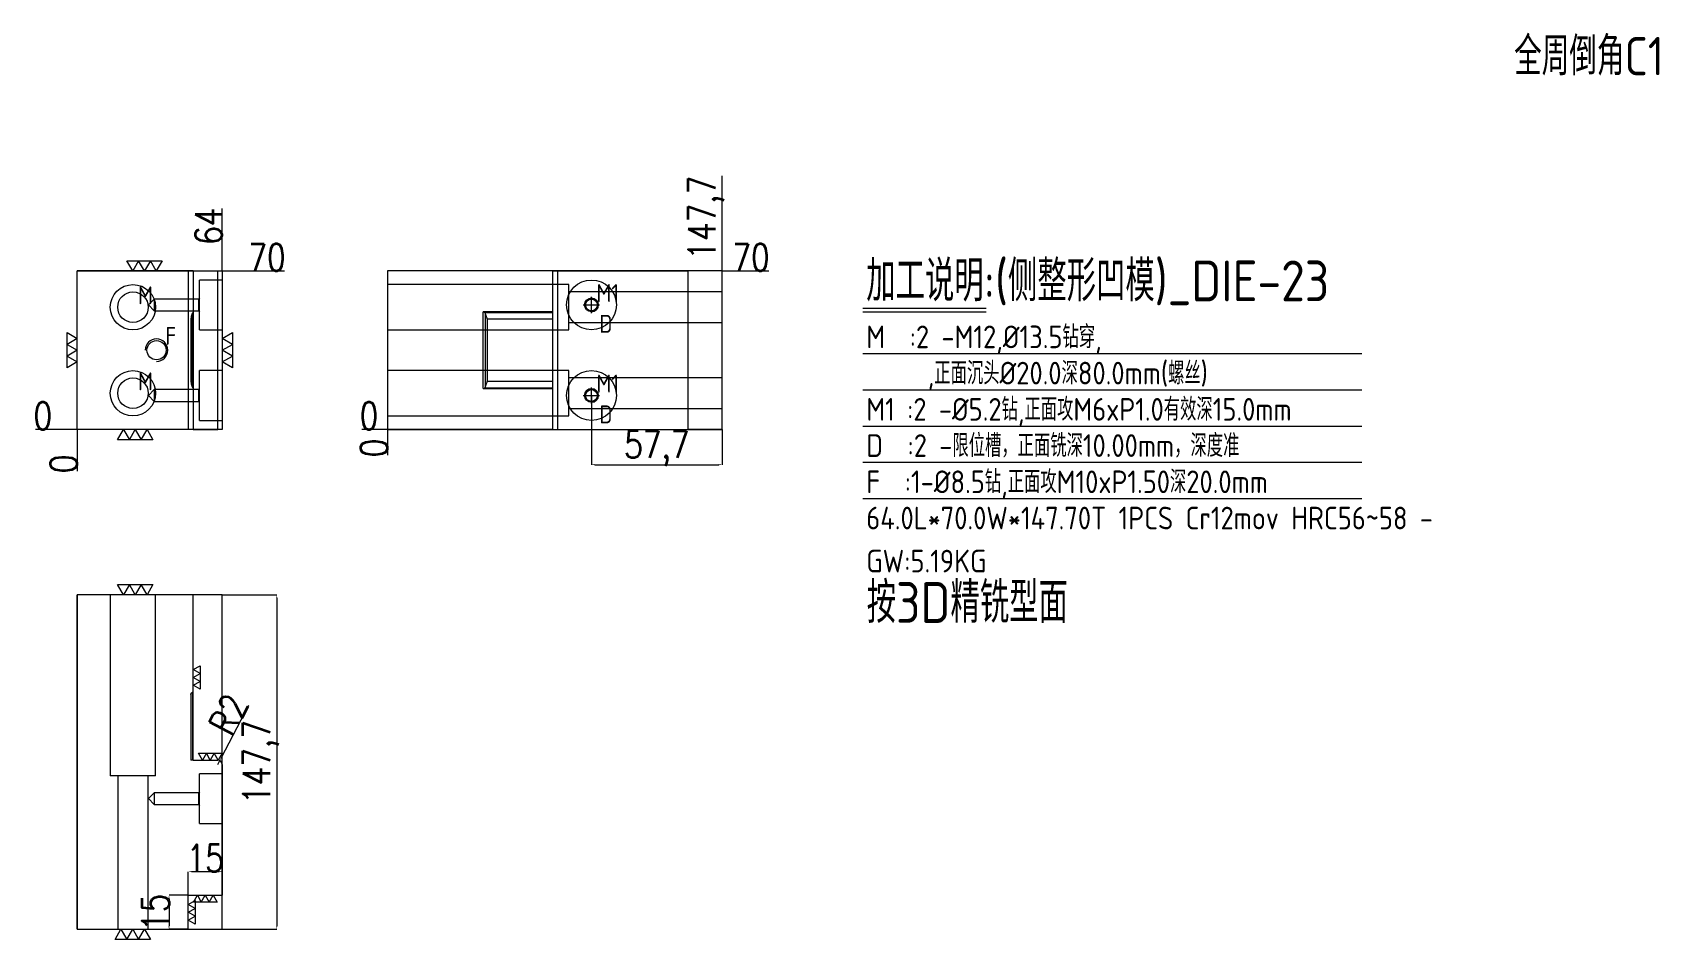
# Model space of a CAD drawing. Header units: millimetres. Extents: x 17668 to 18386, y 34767 to 35167.
import ezdxf
from ezdxf.enums import TextEntityAlignment as Align

# ---------------------------------------------------------------- set-up
doc = ezdxf.new("R2010")
doc.units = ezdxf.units.MM
doc.linetypes.add('CENTER', pattern=[0])
doc.linetypes.add('DASHED', pattern=[0])
for name, color, linetype, lineweight in [('DIE', 20, 'Continuous', 20), ('DIE_W', 1, 'Continuous', 20), ('DIM', 4, 'Continuous', 20), ('LP', 40, 'Continuous', 20)]:
    doc.layers.add(name, color=color, linetype=linetype, lineweight=lineweight)
doc.styles.add('gbenor', font='gbenor.shx', dxfattribs={"bigfont": 'gbcbig.shx'})
doc.styles.add('TXT', font='txt.shx', dxfattribs={"width": 0.8, "bigfont": 'ctxt.shx'})
doc.dimstyles.new('零件', dxfattribs={"dimscale": 1.5, "dimtxt": 8, "dimasz": 1, "dimexe": 0, "dimexo": 0, "dimgap": 0, "dimtad": 1, "dimtxsty": 'TXT', "dimcen": 0, "dimclrd": 252, "dimclre": 252, "dimclrt": 4, "dimazin": 3, "dimtp": 0.001, "dimtm": 0.001, "dimtfac": 1, "dimtmove": 0, "dimatfit": 3, "dimlwd": 5, "dimlwe": 5})

# ---------------------------------------------------------------- blocks, each defined once
blk = doc.blocks.new('*D1107')
at = {"layer": 'Defpoints', "color": 0}
for p in [(17751.26, 35061.8), (17763.26, 35061.8), (17687.26, 34991.8)]:
    blk.add_point(p, dxfattribs=at)
at = {"layer": 'DIM', "color": 252, "lineweight": 5}
blk.add_line((17751.26, 35061.8), (17778.8, 35061.8), dxfattribs=at)
at = {"layer": 'DIM', "color": 4, "lineweight": 5, "insert": (17771.03, 35067.8), "char_height": 12, "attachment_point": 5, "style": 'TXT'}
blk.add_mtext('70', dxfattribs=at)
blk = doc.blocks.new('*D1108')
at = {"layer": 'Defpoints', "color": 0}
for p in [(17675.26, 34991.8), (17687.26, 34991.8), (17687.26, 34991.8)]:
    blk.add_point(p, dxfattribs=at)
at = {"layer": 'DIM', "color": 252, "lineweight": 5}
blk.add_line((17687.26, 34991.8), (17668.86, 34991.8), dxfattribs=at)
at = {"layer": 'DIM', "color": 4, "lineweight": 5, "insert": (17672.06, 34997.8), "char_height": 12, "attachment_point": 5, "style": 'TXT'}
blk.add_mtext('0', dxfattribs=at)
blk = doc.blocks.new('*D1109')
at = {"layer": 'Defpoints', "color": 0}
for p in [(17687.26, 34991.8), (17687.26, 34991.8), (17687.26, 34979.8)]:
    blk.add_point(p, dxfattribs=at)
at = {"layer": 'DIM', "color": 252, "lineweight": 5}
blk.add_line((17687.26, 34991.8), (17687.26, 34973.4), dxfattribs=at)
at = {"layer": 'DIM', "color": 4, "lineweight": 5, "insert": (17681.26, 34976.6), "char_height": 12, "attachment_point": 5, "rotation": 90, "style": 'TXT'}
blk.add_mtext('0', dxfattribs=at)
blk = doc.blocks.new('*D1110')
at = {"layer": 'Defpoints', "color": 0}
for p in [(17751.26, 35073.8), (17751.26, 35061.8), (17687.26, 34991.8)]:
    blk.add_point(p, dxfattribs=at)
at = {"layer": 'DIM', "color": 252, "lineweight": 5}
for p, q in [((17751.26, 35070.8), (17751.26, 35089.34)), ((17751.26, 35067.8), (17751.26, 35070.8)), ((17751.26, 35061.8), (17751.26, 35067.8))]:
    blk.add_line(p, q, dxfattribs=at)
at = {"layer": 'DIM', "color": 4, "lineweight": 5, "insert": (17745.26, 35081.57), "char_height": 12, "attachment_point": 5, "rotation": 90, "style": 'TXT'}
blk.add_mtext('64', dxfattribs=at)
blk = doc.blocks.new('*D1111')
at = {"layer": 'Defpoints', "color": 0}
for p in [(17751.26, 34918.8), (17751.26, 34771.1), (17775.35, 34771.1)]:
    blk.add_point(p, dxfattribs=at)
at = {"layer": 'DIM', "color": 252, "lineweight": 5}
for p, q in [((17751.26, 34918.8), (17775.35, 34918.8)), ((17775.35, 34917.3), (17775.35, 34772.6)), ((17751.26, 34771.1), (17775.35, 34771.1))]:
    blk.add_line(p, q, dxfattribs=at)
at = {"layer": 'DIM', "color": 252}
for points in [[(17775.6, 34917.3), (17775.1, 34917.3), (17775.35, 34918.8)], [(17775.1, 34772.6), (17775.6, 34772.6), (17775.35, 34771.1)]]:
    blk.add_solid(points, dxfattribs=at)
at = {"layer": 'DIM', "color": 4, "lineweight": 5, "insert": (17768.21, 34844.95), "char_height": 12, "attachment_point": 5, "rotation": 90, "style": 'TXT'}
blk.add_mtext('147,7', dxfattribs=at)
blk = doc.blocks.new('*D1112')
at = {"layer": 'Defpoints', "color": 0}
for p in [(17971.96, 35061.8), (17976.96, 35061.8), (17824.26, 34991.8)]:
    blk.add_point(p, dxfattribs=at)
at = {"layer": 'DIM', "color": 252, "lineweight": 5}
blk.add_line((17971.96, 35061.8), (17992.5, 35061.8), dxfattribs=at)
at = {"layer": 'DIM', "color": 4, "lineweight": 5, "insert": (17984.73, 35067.8), "char_height": 12, "attachment_point": 5, "style": 'TXT'}
blk.add_mtext('70', dxfattribs=at)
blk = doc.blocks.new('*D1113')
at = {"layer": 'Defpoints', "color": 0}
for p in [(17819.26, 34991.8), (17824.26, 34991.8), (17824.26, 34991.8)]:
    blk.add_point(p, dxfattribs=at)
at = {"layer": 'DIM', "color": 252, "lineweight": 5}
blk.add_line((17824.26, 34991.8), (17812.86, 34991.8), dxfattribs=at)
at = {"layer": 'DIM', "color": 4, "lineweight": 5, "insert": (17816.06, 34997.8), "char_height": 12, "attachment_point": 5, "style": 'TXT'}
blk.add_mtext('0', dxfattribs=at)
blk = doc.blocks.new('*D1114')
at = {"layer": 'Defpoints', "color": 0}
for p in [(17824.26, 34991.8), (17824.26, 34991.8), (17824.26, 34986.8)]:
    blk.add_point(p, dxfattribs=at)
at = {"layer": 'DIM', "color": 252, "lineweight": 5}
blk.add_line((17824.26, 34991.8), (17824.26, 34980.4), dxfattribs=at)
at = {"layer": 'DIM', "color": 4, "lineweight": 5, "insert": (17818.26, 34983.6), "char_height": 12, "attachment_point": 5, "rotation": 90, "style": 'TXT'}
blk.add_mtext('0', dxfattribs=at)
blk = doc.blocks.new('*D1115')
at = {"layer": 'Defpoints', "color": 0}
for p in [(17971.96, 35066.8), (17971.96, 35061.8), (17824.26, 34991.8)]:
    blk.add_point(p, dxfattribs=at)
at = {"layer": 'DIM', "color": 252, "lineweight": 5}
blk.add_line((17971.96, 35061.8), (17971.96, 35103.83), dxfattribs=at)
at = {"layer": 'DIM', "color": 4, "lineweight": 5, "insert": (17964.81, 35085.31), "char_height": 12, "attachment_point": 5, "rotation": 90, "style": 'TXT'}
blk.add_mtext('147,7', dxfattribs=at)
blk = doc.blocks.new('*D1116')
at = {"layer": 'Defpoints', "color": 0}
for p in [(17749.26, 34843.8), (17750.18, 34845.57)]:
    blk.add_point(p, dxfattribs=at)
at = {"layer": 'DIE', "color": 252, "linetype": 'Continuous', "lineweight": 5}
for p, q in [((17750.87, 34846.9), (17762.95, 34870.06)), ((17749.26, 34843.8), (17750.18, 34845.57))]:
    blk.add_line(p, q, dxfattribs=at)
at = {"layer": 'DIE', "color": 252}
blk.add_solid([(17750.65, 34847.02), (17751.1, 34846.79), (17750.18, 34845.57)], dxfattribs=at)
at = {"layer": 'DIE', "color": 4, "lineweight": 5, "insert": (17754.04, 34865.94), "char_height": 12, "attachment_point": 5, "rotation": 62.4553, "style": 'TXT'}
blk.add_mtext('R2', dxfattribs=at)
blk = doc.blocks.new('*D1117')
at = {"layer": 'Defpoints', "color": 0}
for p in [(17736.26, 34786.1), (17727.76, 34771.1), (17736.26, 34771.1)]:
    blk.add_point(p, dxfattribs=at)
at = {"layer": 'DIE', "color": 252, "linetype": 'Continuous', "lineweight": 5}
for p, q in [((17736.26, 34786.1), (17727.76, 34786.1)), ((17727.76, 34784.6), (17727.76, 34772.6)), ((17736.26, 34771.1), (17727.76, 34771.1))]:
    blk.add_line(p, q, dxfattribs=at)
at = {"layer": 'DIE', "color": 252}
for points in [[(17728.01, 34784.6), (17727.51, 34784.6), (17727.76, 34786.1)], [(17727.51, 34772.6), (17728.01, 34772.6), (17727.76, 34771.1)]]:
    blk.add_solid(points, dxfattribs=at)
at = {"layer": 'DIE', "color": 4, "lineweight": 5, "insert": (17721.76, 34778.6), "char_height": 12, "attachment_point": 5, "rotation": 90, "style": 'TXT'}
blk.add_mtext('15', dxfattribs=at)
blk = doc.blocks.new('*D1118')
at = {"layer": 'Defpoints', "color": 0}
for p in [(17736.26, 34796.54), (17736.26, 34786.1), (17751.26, 34786.1)]:
    blk.add_point(p, dxfattribs=at)
at = {"layer": 'DIE', "color": 252, "linetype": 'Continuous', "lineweight": 5}
for p, q in [((17736.26, 34786.1), (17736.26, 34796.54)), ((17749.76, 34796.54), (17737.76, 34796.54)), ((17751.26, 34786.1), (17751.26, 34796.54))]:
    blk.add_line(p, q, dxfattribs=at)
at = {"layer": 'DIE', "color": 252}
for points in [[(17737.76, 34796.79), (17737.76, 34796.29), (17736.26, 34796.54)], [(17749.76, 34796.29), (17749.76, 34796.79), (17751.26, 34796.54)]]:
    blk.add_solid(points, dxfattribs=at)
at = {"layer": 'DIE', "color": 4, "lineweight": 5, "insert": (17743.76, 34802.54), "char_height": 12, "attachment_point": 5, "style": 'TXT'}
blk.add_mtext('15', dxfattribs=at)
blk = doc.blocks.new('*D1119')
at = {"layer": 'Defpoints', "color": 0}
for p in [(17914.26, 35006.8), (17971.96, 34991.8), (17971.96, 34976.25)]:
    blk.add_point(p, dxfattribs=at)
at = {"layer": 'DIM', "color": 252, "lineweight": 5}
for p, q in [((17914.26, 35006.8), (17914.26, 34976.25)), ((17971.96, 34991.8), (17971.96, 34976.25)), ((17915.76, 34976.25), (17970.46, 34976.25))]:
    blk.add_line(p, q, dxfattribs=at)
at = {"layer": 'DIM', "color": 252}
for points in [[(17915.76, 34976.5), (17915.76, 34976), (17914.26, 34976.25)], [(17970.46, 34976), (17970.46, 34976.5), (17971.96, 34976.25)]]:
    blk.add_solid(points, dxfattribs=at)
at = {"layer": 'DIM', "color": 4, "lineweight": 5, "insert": (17943.11, 34983.39), "char_height": 12, "attachment_point": 5, "style": 'TXT'}
blk.add_mtext('57,7', dxfattribs=at)

msp = doc.modelspace()

# ---------------------------------------------------------------- linework, layer by layer
at = {"layer": 'DIE', "color": 2, "linetype": 'Continuous', "lineweight": 5}
for p, q in [((17687.255, 34991.8), (17687.255, 35061.8)), ((17738.455, 35061.8), (17687.255, 35061.8)), ((17738.455, 35061.8), (17738.455, 34991.8)), ((17824.255, 35061.8), (17824.255, 34991.8)), ((17738.455, 34991.8), (17687.255, 34991.8)), ((17738.455, 34918.8), (17687.255, 34918.8))]:
    msp.add_line(p, q, dxfattribs=at)
at = {"layer": 'DIE', "color": 11, "linetype": 'DASHED', "lineweight": 5, "ltscale": 0.532495}
for p, q in [((17736.255, 35061.8), (17736.255, 34991.8)), ((17751.255, 35057.8), (17741.255, 35057.8)), ((17738.455, 35043.746), (17738.232, 35043.36)), ((17737.455, 35040.46), (17737.455, 35013.14)), ((17741.255, 35035.8), (17751.255, 35035.8)), ((17751.255, 35017.8), (17741.255, 35017.8)), ((17738.232, 35010.24), (17738.455, 35009.854)), ((17741.255, 34995.8), (17751.255, 34995.8)), ((17737.455, 34874.8), (17737.455, 34845.8)), ((17738.232, 34845.8), (17737.455, 34845.8)), ((17738.455, 34845.8), (17738.232, 34845.8)), ((17751.255, 34839.8), (17741.255, 34839.8)), ((17741.255, 34817.8), (17751.255, 34817.8))]:
    msp.add_line(p, q, dxfattribs=at)
at = {"layer": 'DIE', "color": 11, "linetype": 'Continuous', "lineweight": 5}
for p, q in [((17738.455, 35061.8), (17749.255, 35061.8)), ((17749.255, 35061.8), (17751.255, 35061.8)), ((17751.255, 35061.8), (17751.255, 34991.8)), ((17897.255, 35061.8), (17824.255, 35061.8)), ((17897.255, 35061.8), (17899.255, 35061.8)), ((17897.255, 34991.8), (17897.255, 35061.8)), ((17899.255, 35061.8), (17956.955, 35061.8)), ((17971.955, 35061.8), (17956.955, 35061.8)), ((17956.955, 34991.8), (17956.955, 35061.8)), ((17971.955, 34991.8), (17971.955, 35061.8)), ((17897.255, 35043.746), (17866.523, 35043.746)), ((17866.523, 35009.854), (17897.255, 35009.854)), ((17738.455, 34991.8), (17749.255, 34991.8)), ((17751.255, 34991.8), (17749.255, 34991.8)), ((17897.255, 34991.8), (17824.255, 34991.8)), ((17897.255, 34991.8), (17899.255, 34991.8)), ((17899.255, 34991.8), (17956.955, 34991.8)), ((17971.955, 34991.8), (17956.955, 34991.8)), ((17687.255, 34771.1), (17687.255, 34918.8)), ((17738.455, 34845.8), (17738.455, 34918.8)), ((17738.455, 34845.8), (17749.255, 34845.8)), ((17751.255, 34843.8), (17751.255, 34786.1)), ((17736.255, 34771.1), (17736.255, 34786.1)), ((17736.255, 34786.1), (17751.255, 34786.1)), ((17687.255, 34771.1), (17736.255, 34771.1))]:
    msp.add_line(p, q, dxfattribs=at)
at = {"layer": 'DIE', "color": 155, "linetype": 'Continuous', "lineweight": 5}
for p, q in [((17749.255, 34991.8), (17749.255, 35061.8)), ((17899.255, 35061.8), (17899.255, 34991.8)), ((17866.523, 35009.854), (17866.523, 35043.746)), ((17897.255, 35043.36), (17867.153, 35043.36)), ((17867.389, 35042.816), (17867.389, 35010.784)), ((17868.255, 35040.46), (17868.255, 35013.14)), ((17897.255, 35040.46), (17868.255, 35040.46)), ((17867.153, 35010.24), (17897.255, 35010.24)), ((17868.255, 35013.14), (17897.255, 35013.14))]:
    msp.add_line(p, q, dxfattribs=at)
at = {"layer": 'DIE', "color": 2, "linetype": 'DASHED', "lineweight": 5, "ltscale": 0.532495}
for p, q in [((17741.255, 35046.8), (17741.255, 35057.8)), ((17741.255, 35035.8), (17741.255, 35046.8)), ((17741.255, 34995.8), (17741.255, 35017.8)), ((17741.255, 34817.8), (17741.255, 34839.8))]:
    msp.add_line(p, q, dxfattribs=at)
at = {"layer": 'DIE', "color": 31, "linetype": 'DASHED', "lineweight": 5, "ltscale": 0.532495}
for p, q in [((17904.255, 35055.8), (17824.255, 35055.8)), ((17904.255, 35035.8), (17904.255, 35055.8)), ((17971.955, 35052.55), (17904.255, 35052.55)), ((17904.255, 35039.05), (17971.955, 35039.05)), ((17824.255, 35035.8), (17904.255, 35035.8)), ((17904.255, 35017.8), (17824.255, 35017.8)), ((17904.255, 34997.8), (17904.255, 35017.8)), ((17971.955, 35014.55), (17904.255, 35014.55)), ((17904.255, 35001.05), (17971.955, 35001.05)), ((17824.255, 34997.8), (17904.255, 34997.8)), ((17701.855, 34918.8), (17701.855, 34838.8)), ((17721.855, 34838.8), (17721.855, 34918.8)), ((17711.855, 34838.8), (17701.855, 34838.8)), ((17705.105, 34838.8), (17705.105, 34771.1)), ((17721.855, 34838.8), (17711.855, 34838.8)), ((17718.605, 34771.1), (17718.605, 34838.8))]:
    msp.add_line(p, q, dxfattribs=at)
at = {"layer": 'DIE', "color": 5, "linetype": 'DASHED', "lineweight": 5, "ltscale": 0.532495}
for p, q in [((17721.255, 35049.403), (17718.652, 35046.8)), ((17718.652, 35046.8), (17721.255, 35044.197)), ((17740.858, 35049.403), (17721.255, 35049.403)), ((17721.255, 35049.403), (17721.255, 35046.8)), ((17721.255, 35046.8), (17721.255, 35044.197)), ((17721.255, 35044.197), (17740.858, 35044.197)), ((17741.255, 35049.8), (17740.858, 35049.403)), ((17740.858, 35044.197), (17740.858, 35049.403)), ((17740.858, 35044.197), (17741.255, 35043.8)), ((17721.255, 35009.403), (17718.652, 35006.8)), ((17740.858, 35009.403), (17721.255, 35009.403)), ((17721.255, 35009.403), (17721.255, 35006.8)), ((17741.255, 35009.8), (17740.858, 35009.403)), ((17740.858, 35004.197), (17740.858, 35009.403)), ((17718.652, 35006.8), (17721.255, 35004.197)), ((17721.255, 35006.8), (17721.255, 35004.197)), ((17721.255, 35004.197), (17740.858, 35004.197)), ((17740.858, 35004.197), (17741.255, 35003.8)), ((17721.255, 34831.403), (17718.652, 34828.8)), ((17718.652, 34828.8), (17721.255, 34826.197)), ((17740.858, 34831.403), (17721.255, 34831.403)), ((17721.255, 34831.403), (17721.255, 34826.197)), ((17741.255, 34831.8), (17740.858, 34831.403)), ((17740.858, 34826.197), (17740.858, 34831.403)), ((17721.255, 34826.197), (17740.858, 34826.197)), ((17740.858, 34826.197), (17741.255, 34825.8))]:
    msp.add_line(p, q, dxfattribs=at)
at = {"layer": 'DIE', "color": 155, "linetype": 'DASHED', "lineweight": 5, "ltscale": 0.532495}
for p, q in [((17737.955, 35042.816), (17737.955, 35010.784)), ((17738.232, 34845.8), (17738.232, 34875.903)), ((17738.232, 34875.903), (17738.232, 34845.8))]:
    msp.add_line(p, q, dxfattribs=at)
at = {"layer": 'DIE', "color": 1, "linetype": 'Continuous', "lineweight": 5}
for points in [[(17724.736, 35066.3), (17722.138, 35061.8), (17719.54, 35066.3), (17716.942, 35061.8), (17714.343, 35066.3), (17711.745, 35061.8), (17709.147, 35066.3), (17724.736, 35066.3)], [(17682.755, 35034.594), (17687.255, 35031.996), (17682.755, 35029.398), (17687.255, 35026.8), (17682.755, 35024.202), (17687.255, 35021.604), (17682.755, 35019.006), (17682.755, 35034.594)], [(17755.755, 35019.006), (17751.255, 35021.604), (17755.755, 35024.202), (17751.255, 35026.8), (17755.755, 35029.398), (17751.255, 35031.996), (17755.755, 35034.594), (17755.755, 35019.006)], [(17705.061, 34987.3), (17707.659, 34991.8), (17710.257, 34987.3), (17712.855, 34991.8), (17715.453, 34987.3), (17718.051, 34991.8), (17720.649, 34987.3), (17705.061, 34987.3)], [(17720.649, 34923.3), (17718.051, 34918.8), (17715.453, 34923.3), (17712.855, 34918.8), (17710.257, 34923.3), (17707.659, 34918.8), (17705.061, 34923.3), (17720.649, 34923.3)], [(17741.455, 34877.104), (17738.455, 34878.836), (17741.455, 34880.568), (17738.455, 34882.3), (17741.455, 34884.032), (17738.455, 34885.764), (17741.455, 34887.496), (17741.455, 34877.104)], [(17751.178, 34848.8), (17749.446, 34845.8), (17747.713, 34848.8), (17745.981, 34845.8), (17744.249, 34848.8), (17742.517, 34845.8), (17740.785, 34848.8), (17751.178, 34848.8)], [(17738.559, 34783.1), (17740.291, 34786.1), (17742.023, 34783.1), (17743.755, 34786.1), (17745.487, 34783.1), (17747.219, 34786.1), (17748.951, 34783.1), (17738.559, 34783.1)], [(17739.255, 34773.404), (17736.255, 34775.136), (17739.255, 34776.868), (17736.255, 34778.6), (17739.255, 34780.332), (17736.255, 34782.064), (17739.255, 34783.796), (17739.255, 34773.404)], [(17703.961, 34766.6), (17706.559, 34771.1), (17709.157, 34766.6), (17711.755, 34771.1), (17714.353, 34766.6), (17716.951, 34771.1), (17719.549, 34766.6), (17703.961, 34766.6)]]:
    msp.add_lwpolyline(points, close=True, dxfattribs=at)
at = {"layer": 'DIE', "color": 2, "linetype": 'Continuous', "lineweight": 5}
for centre, radius in [((17711.855, 35045.8), 10), ((17914.255, 35046.8), 3), ((17711.855, 35007.8), 10), ((17914.255, 35006.8), 3)]:
    msp.add_circle(centre, radius, dxfattribs=at)
at = {"layer": 'DIE', "color": 42, "linetype": 'Continuous', "lineweight": 5}
for centre, radius in [((17711.855, 35045.8), 6.75), ((17914.255, 35046.8), 11), ((17914.255, 35046.8), 2.603), ((17914.255, 35006.8), 11), ((17711.855, 35007.8), 6.75), ((17914.255, 35006.8), 2.603)]:
    msp.add_circle(centre, radius, dxfattribs=at)
for centre in [(17914.255, 35046.8), (17914.255, 35006.8)]:
    msp.add_arc(centre, 3, 270, 180, dxfattribs=at)
at = {"layer": 'DIE', "color": 11, "linetype": 'Continuous', "lineweight": 5}
msp.add_arc((17749.255, 34843.8), 2, 0, 90, dxfattribs=at)
for centre, major_axis, start_param, end_param in [((17866.523, 35042.014), (0, -1.732), 2.460766, 3.1415927), ((17866.523, 35011.586), (0, 1.732), 3.1415927, 3.8224193)]:
    msp.add_ellipse(centre, major_axis=major_axis, ratio=0.57735, start_param=start_param, end_param=end_param, dxfattribs=at)
at = {"layer": 'DIE', "color": 11, "linetype": 'DASHED', "lineweight": 5, "ltscale": 0.532495}
msp.add_ellipse((17737.455, 34876.532), major_axis=(-0.95, 0.314), ratio=1, start_param=2.7798789, end_param=3.4607056, dxfattribs=at)
for points, knots in [([(17737.955, 35042.816), (17737.913, 35042.721), (17737.873, 35042.625), (17737.8, 35042.432), (17737.766, 35042.335), (17737.718, 35042.188), (17737.703, 35042.139), (17737.675, 35042.041), (17737.661, 35041.992), (17737.622, 35041.844), (17737.599, 35041.746), (17737.537, 35041.451), (17737.506, 35041.254), (17737.476, 35040.957), (17737.468, 35040.858), (17737.46, 35040.709), (17737.458, 35040.635), (17737.456, 35040.56), (17737.455, 35040.51), (17737.455, 35040.485), (17737.455, 35040.46)], [0, 0, 0, 0, 0.125, 0.125, 0.25, 0.25, 0.3125, 0.3125, 0.375, 0.375, 0.5, 0.5, 0.75, 0.75, 0.875, 0.875, 0.9375, 0.96875, 0.96875, 1, 1, 1, 1]), ([(17738.232, 35043.36), (17738.209, 35043.319), (17738.185, 35043.277), (17738.138, 35043.191), (17738.114, 35043.146), (17738.068, 35043.055), (17738.045, 35043.008), (17737.999, 35042.913), (17737.977, 35042.865), (17737.955, 35042.816)], [0, 0, 0, 0, 0.25, 0.25, 0.5, 0.5, 0.75, 0.75, 1, 1, 1, 1]), ([(17737.455, 35013.14), (17737.455, 35013.115), (17737.455, 35013.09), (17737.456, 35013.04), (17737.458, 35012.965), (17737.46, 35012.891), (17737.468, 35012.742), (17737.476, 35012.643), (17737.506, 35012.346), (17737.537, 35012.149), (17737.599, 35011.854), (17737.622, 35011.756), (17737.661, 35011.608), (17737.675, 35011.559), (17737.703, 35011.46), (17737.718, 35011.411), (17737.766, 35011.265), (17737.8, 35011.168), (17737.873, 35010.975), (17737.913, 35010.879), (17737.955, 35010.784)], [0, 0, 0, 0, 0.03125, 0.03125, 0.0625, 0.125, 0.125, 0.25, 0.25, 0.5, 0.5, 0.625, 0.625, 0.6875, 0.6875, 0.75, 0.75, 0.875, 0.875, 1, 1, 1, 1]), ([(17737.955, 35010.784), (17737.999, 35010.686), (17738.044, 35010.591), (17738.114, 35010.454), (17738.138, 35010.41), (17738.185, 35010.323), (17738.209, 35010.281), (17738.232, 35010.24)], [0, 0, 0, 0, 0.5, 0.5, 0.75, 0.75, 1, 1, 1, 1]), ([(17737.455, 34874.8), (17737.455, 34874.81), (17737.455, 34874.821), (17737.456, 34874.841), (17737.458, 34874.872), (17737.46, 34874.903), (17737.468, 34874.965), (17737.476, 34875.005), (17737.506, 34875.126), (17737.537, 34875.205), (17737.599, 34875.318), (17737.622, 34875.354), (17737.661, 34875.408), (17737.675, 34875.425), (17737.703, 34875.46), (17737.718, 34875.476), (17737.766, 34875.526), (17737.8, 34875.557), (17737.873, 34875.615), (17737.913, 34875.642), (17737.955, 34875.666)], [0, 0, 0, 0, 0.03125, 0.03125, 0.0625, 0.125, 0.125, 0.25, 0.25, 0.5, 0.5, 0.625, 0.625, 0.6875, 0.6875, 0.75, 0.75, 0.875, 0.875, 1, 1, 1, 1]), ([(17737.955, 34875.666), (17737.999, 34875.691), (17738.044, 34875.722), (17738.114, 34875.779), (17738.138, 34875.8), (17738.185, 34875.847), (17738.209, 34875.873), (17738.232, 34875.903)], [0, 0, 0, 0, 0.5, 0.5, 0.75, 0.75, 1, 1, 1, 1])]:
    msp.add_open_spline(points, degree=3, knots=knots, dxfattribs=at)
at = {"layer": 'DIE', "color": 11, "linetype": 'Continuous', "lineweight": 5}
for points, knots in [([(17867.153, 35043.36), (17867.182, 35043.319), (17867.208, 35043.277), (17867.255, 35043.191), (17867.276, 35043.146), (17867.314, 35043.055), (17867.331, 35043.008), (17867.363, 35042.913), (17867.377, 35042.865), (17867.389, 35042.816)], [0, 0, 0, 0, 0.25, 0.25, 0.5, 0.5, 0.75, 0.75, 1, 1, 1, 1]), ([(17867.389, 35042.816), (17867.414, 35042.721), (17867.441, 35042.625), (17867.499, 35042.432), (17867.53, 35042.335), (17867.579, 35042.188), (17867.596, 35042.139), (17867.63, 35042.041), (17867.647, 35041.992), (17867.701, 35041.844), (17867.738, 35041.746), (17867.85, 35041.451), (17867.929, 35041.254), (17868.05, 35040.957), (17868.09, 35040.858), (17868.152, 35040.709), (17868.183, 35040.635), (17868.214, 35040.56), (17868.235, 35040.51), (17868.245, 35040.485), (17868.255, 35040.46)], [0, 0, 0, 0, 0.125, 0.125, 0.25, 0.25, 0.3125, 0.3125, 0.375, 0.375, 0.5, 0.5, 0.75, 0.75, 0.875, 0.875, 0.9375, 0.96875, 0.96875, 1, 1, 1, 1]), ([(17867.389, 35010.784), (17867.364, 35010.686), (17867.334, 35010.591), (17867.276, 35010.454), (17867.255, 35010.41), (17867.208, 35010.323), (17867.182, 35010.281), (17867.153, 35010.24)], [0, 0, 0, 0, 0.5, 0.5, 0.75, 0.75, 1, 1, 1, 1]), ([(17868.255, 35013.14), (17868.245, 35013.115), (17868.235, 35013.09), (17868.214, 35013.04), (17868.183, 35012.965), (17868.152, 35012.891), (17868.09, 35012.742), (17868.05, 35012.643), (17867.929, 35012.346), (17867.85, 35012.149), (17867.738, 35011.854), (17867.701, 35011.756), (17867.647, 35011.608), (17867.63, 35011.559), (17867.596, 35011.46), (17867.579, 35011.411), (17867.53, 35011.265), (17867.499, 35011.168), (17867.441, 35010.975), (17867.414, 35010.879), (17867.389, 35010.784)], [0, 0, 0, 0, 0.03125, 0.03125, 0.0625, 0.125, 0.125, 0.25, 0.25, 0.5, 0.5, 0.625, 0.625, 0.6875, 0.6875, 0.75, 0.75, 0.875, 0.875, 1, 1, 1, 1])]:
    msp.add_open_spline(points, degree=3, knots=knots, dxfattribs=at)
at = {"layer": 'DIE_W', "color": 1, "linetype": 'CENTER', "lineweight": 5, "ltscale": 0.532495}
for p, q in [((17910.655, 35046.8), (17917.855, 35046.8)), ((17914.255, 35043.2), (17914.255, 35050.4)), ((17914.255, 35003.2), (17914.255, 35010.4)), ((17910.655, 35006.8), (17917.855, 35006.8))]:
    msp.add_line(p, q, dxfattribs=at)
at = {"layer": 'DIM', "color": 8, "linetype": 'Continuous', "lineweight": 5}
for p, q in [((18034.105, 35045.3), (18088.537, 35045.3)), ((18034.105, 35043.8), (18088.537, 35043.8)), ((18034.105, 35025.3), (18254.425, 35025.3)), ((18034.105, 35009.3), (18254.425, 35009.3)), ((18034.105, 34993.3), (18254.425, 34993.3)), ((18034.105, 34977.3), (18254.425, 34977.3)), ((18034.105, 34961.3), (18254.425, 34961.3))]:
    msp.add_line(p, q, dxfattribs=at)
at = {"layer": 'DIM', "color": 252, "linetype": 'DASHED', "lineweight": 5}
for points in [[(17687.255, 34991.8), (17687.255, 35061.8), (17751.255, 35061.8), (17751.255, 34991.8)], [(17824.255, 35061.8), (17824.255, 34991.8), (17971.955, 34991.8), (17971.955, 35061.8)]]:
    msp.add_lwpolyline(points, close=True, dxfattribs=at)
at = {"layer": 'DIM', "color": 252, "linetype": 'DASHED', "lineweight": 5, "ltscale": 0.532495}
msp.add_lwpolyline([(17687.255, 34771.1), (17751.255, 34771.1), (17751.255, 34918.8), (17687.255, 34918.8)], close=True, dxfattribs=at)
at = {"layer": 'LP', "color": 94, "linetype": 'Continuous', "lineweight": 5}
msp.add_circle((17722.255, 35026.8), 4.25, dxfattribs=at)
msp.add_arc((17722.255, 35026.8), 5, 270, 180, dxfattribs=at)

# ---------------------------------------------------------------- texts
at = {"layer": 'DIM', "color": 6, "lineweight": 5, "style": 'gbenor'}
msp.add_text('全周倒角C1', height=16.9, dxfattribs=at).set_placement((18321.606, 35148.204))
at = {"layer": 'DIM', "color": 4, "lineweight": 5, "style": 'gbenor'}
for s, height, p in [('加工说明:(侧整形凹模)_DIE-23', 18, (18035.587, 35048.407)), ('M', 7.9, (17714.08, 35047.105)), ('M1', 7.9, (17916.5, 35048.115)), ('D', 7.9, (17917.73, 35034.505)), ('M  :2 -M12,%%c13.5钻穿,', 10, (18035.605, 35027.693)), ('     ,正面沉头%%C20.0深80.0mm(螺丝)', 10, (18035.605, 35011.693)), ('M', 7.9, (17714.08, 35009.105)), ('M1', 7.9, (17916.5, 35008.115)), ('D', 7.9, (17917.73, 34994.505)), ('M1 :2 -%%c5.2钻,正面攻M6xP1.0有效深15.0mm', 10, (18035.605, 34995.693)), ('F  :1-%%C8.5钻,正面攻M10xP1.50深20.0mm', 10, (18035.605, 34963.693)), ('64.0L*70.0W*147.70T 1PCS Cr12mov HRC56~58 -', 10, (18035.605, 34947.693)), ('GW:5.19KG', 10, (18035.605, 34928.693))]:
    msp.add_text(s, height=height, dxfattribs=at).set_placement(p)
msp.add_text('F', height=7.9, dxfattribs=at).set_placement((17728.535, 35033.079), align=Align.MIDDLE_CENTER)
at = {"layer": 'DIM', "color": 2, "lineweight": 5, "style": 'gbenor'}
for s, height, p in [('D  :2 -限位槽，正面铣深10.00mm，深度准', 10, (18035.605, 34979.693)), ('按3D精铣型面', 18, (18035.773, 34906.407))]:
    msp.add_text(s, height=height, dxfattribs=at).set_placement(p)

# ---------------------------------------------------------------- dimensions: what is measured, and where the dimension line sits
at = {"layer": 'DIE', "color": 1, "linetype": 'Continuous', "lineweight": 5}
dim = msp.add_radius_dim(center=(17749.255, 34843.8), mpoint=(17750.18, 34845.573), dimstyle='零件', dxfattribs=at)
dim.commit()
dim.dimension.update_dxf_attribs({"geometry": '*D1116', "text_midpoint": (17759.358, 34863.169), "dimtype": 164})
dim = msp.add_linear_dim(base=(17736.255, 34796.542), p1=(17751.255, 34786.1), p2=(17736.255, 34786.1), dimstyle='零件', dxfattribs=at)
dim.commit()
dim.dimension.update_dxf_attribs({"geometry": '*D1118', "text_midpoint": (17743.755, 34802.542)})
dim = msp.add_linear_dim(base=(17727.761, 34771.1), p1=(17736.255, 34786.1), p2=(17736.255, 34771.1), angle=90, dimstyle='零件', dxfattribs=at)
dim.commit()
dim.dimension.update_dxf_attribs({"geometry": '*D1117', "text_midpoint": (17721.761, 34778.6)})
at = {"layer": 'DIM', "lineweight": 5}
for feature_location, offset, dtype, origin, picture, middle in [((17971.955, 35061.8), (0, 5), 1, (17824.255, 34991.8), '*D1115', (17964.812, 35085.314)), ((17751.255, 35061.8), (0, 12), 1, (17687.255, 34991.8), '*D1110', (17745.255, 35081.571)), ((17751.255, 35061.8), (12, 0), 0, (17687.255, 34991.8), '*D1107', (17771.027, 35067.8)), ((17971.955, 35061.8), (5, 0), 0, (17824.255, 34991.8), '*D1112', (17984.727, 35067.8)), ((17687.255240491, 34991.799948691), (-12, 0), 0, (17687.255240491, 34991.799948691), '*D1108', (17672.055240491, 34997.799948691)), ((17824.255260491, 34991.799948691), (-5, 0), 0, (17824.255260491, 34991.799948691), '*D1113', (17816.055260491, 34997.799948691)), ((17687.255240491, 34991.799948691), (0, -12), 1, (17687.255240491, 34991.799948691), '*D1109', (17681.255240491, 34976.599948691)), ((17824.255260491, 34991.799948691), (0, -5), 1, (17824.255260491, 34991.799948691), '*D1114', (17818.255260491, 34983.599948691))]:
    dim = msp.add_ordinate_dim(feature_location=feature_location, offset=offset, dtype=dtype, origin=origin, dimstyle='零件', dxfattribs=at)
    dim.commit()
    dim.dimension.update_dxf_attribs({"geometry": picture, "text_midpoint": middle})
dim = msp.add_linear_dim(base=(17971.955, 34976.25), p1=(17914.255, 35006.8), p2=(17971.955, 34991.8), dimstyle='零件', dxfattribs=at)
dim.commit()
dim.dimension.update_dxf_attribs({"geometry": '*D1119', "text_midpoint": (17943.105, 34983.392)})
dim = msp.add_linear_dim(base=(17775.351, 34771.1), p1=(17751.255, 34918.8), p2=(17751.255, 34771.1), angle=90, dimstyle='零件', dxfattribs=at)
dim.commit()
dim.dimension.update_dxf_attribs({"geometry": '*D1111', "text_midpoint": (17775.351, 34844.95), "dimtype": 160})

doc.saveas('drawing.dxf')
